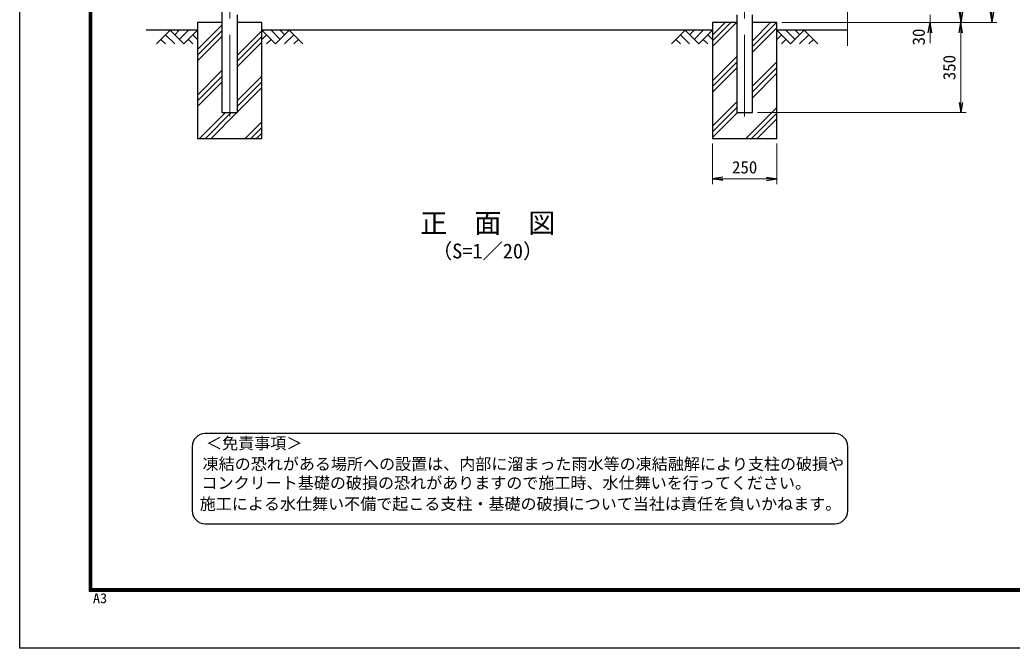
# Model space of a CAD drawing. Units: millimetres, scale not verified. Extents: x -4200 to 4200, y -2970 to 2970.
# Drawn here: x -4200 to -346, y -2970 to -529 of the extents above; entities that cross this region are included whole.
import ezdxf
from ezdxf.enums import TextEntityAlignment as Align

# ---------------------------------------------------------------- set-up
doc = ezdxf.new("R2010")
doc.units = ezdxf.units.MM
doc.header["$LTSCALE"] = 10
doc.linetypes.add('USER1', pattern=[50.8, 31.75, -6.35, 6.35, -6.35])
for name, color, linetype, lineweight in [('0-0_D-STR1', 1, 'Continuous', 25), ('0-2_D-BMK', 2, 'USER1', 13), ('0-3_D-STR-DIM', 7, 'Continuous', 13), ('0-6_D-DCR-HCH', 7, 'Continuous', 13), ('0-7_D-STR4', 7, 'Continuous', 25), ('0-8_D-BGD', 7, 'Continuous', 25), ('0-A_D-TTL-TXT', 7, 'Continuous', 25), ('0-C_D-TTL', 7, 'Continuous', 25)]:
    doc.layers.add(name, color=color, linetype=linetype, lineweight=lineweight)
doc.layers.add('0-4_0', color=7, linetype='Continuous')
doc.styles.add('ＭＳ ゴシック', font='')
doc.styles.get('ＭＳ ゴシック').set_extended_font_data('MS Gothic')

# ---------------------------------------------------------------- blocks, each defined once
blk = doc.blocks.new('_Open')
at = {"layer": '0-4_0'}
blk.add_line((-10, 1.667), (0, 0), dxfattribs=at)
blk.add_lwpolyline([(-10, -1.667), (0, 0), (-10, 0)], dxfattribs=at)

msp = doc.modelspace()

# ---------------------------------------------------------------- linework, layer by layer
at = {"layer": '0-0_D-STR1'}
for points in [[(-3414.9, 1935.25), (-3414.9, -889.77), (-3354.4, -889.77), (-3354.4, -509.77)], [(-1414.9, -509.77), (-1414.9, -889.77), (-1354.4, -889.77), (-1354.4, -509.77)]]:
    msp.add_lwpolyline(points, dxfattribs=at)
at = {"layer": '0-2_D-BMK'}
for p, q in [((-3384.65, -904.77), (-3384.65, 1945.23)), ((-1384.65, -904.77), (-1384.65, 1945.23))]:
    msp.add_line(p, q, dxfattribs=at)
at = {"layer": '0-3_D-STR-DIM'}
for p, q in [((-984.65, 449.58), (-984.65, -629.77)), ((-664.65, -509.77), (-664.65, -539.77)), ((-1239.65, -539.77), (-644.65, -539.77)), ((-1239.65, -539.77), (-404.65, -539.77)), ((-1239.65, -539.77), (-524.65, -539.77)), ((-1239.65, -539.77), (-524.65, -539.77)), ((-664.65, -579.77), (-664.65, -619.77)), ((-544.65, -579.77), (-544.65, -849.77)), ((-1334.4, -889.77), (-524.65, -889.77)), ((-1509.65, -1009.77), (-1509.65, -1167.09)), ((-1259.65, -1009.77), (-1259.65, -1167.09)), ((-1469.65, -1147.09), (-1299.65, -1147.09))]:
    msp.add_line(p, q, dxfattribs=at)
at = {"layer": '0-6_D-DCR-HCH'}
for p, q in [((-3616.08, -569.77), (-3669.29, -622.99)), ((-3616.08, -569.77), (-3562.87, -622.99)), ((-3598.34, -587.51), (-3580.6, -569.77)), ((-3580.6, -605.25), (-3545.13, -569.77)), ((-3562.87, -622.99), (-3509.65, -569.77)), ((-3509.65, -644.56), (-3414.9, -549.81)), ((-3509.65, -666.66), (-3414.9, -571.91)), ((-3354.4, -666.09), (-3259.65, -571.34)), ((-3206.44, -622.99), (-3259.65, -569.77)), ((-3188.7, -605.25), (-3224.18, -569.77)), ((-3153.23, -569.77), (-3206.44, -622.99)), ((-3170.87, -587.6), (-3188.7, -569.77)), ((-3153.23, -569.77), (-3100.02, -622.99)), ((-1616.08, -569.77), (-1669.29, -622.99)), ((-1616.08, -569.77), (-1562.87, -622.99)), ((-1598.34, -587.51), (-1580.6, -569.77)), ((-1580.6, -605.25), (-1545.13, -569.77)), ((-1562.87, -622.99), (-1509.65, -569.77)), ((-1509.65, -633.3), (-1416.13, -539.77)), ((-1509.65, -611.2), (-1438.22, -539.77)), ((-1509.65, -589.11), (-1460.32, -539.77)), ((-1354.4, -632.73), (-1261.45, -539.77)), ((-1354.4, -610.63), (-1283.54, -539.77)), ((-1354.4, -654.83), (-1259.65, -560.08)), ((-1206.44, -622.99), (-1259.65, -569.77)), ((-1188.7, -605.25), (-1224.18, -569.77)), ((-1153.23, -569.77), (-1206.44, -622.99)), ((-1170.87, -587.6), (-1188.7, -569.77)), ((-1153.23, -569.77), (-1100.02, -622.99)), ((-3651.55, -605.25), (-3633.73, -622.99)), ((-3633.82, -587.51), (-3598.18, -622.99)), ((-3545.13, -605.25), (-3527.31, -622.99)), ((-3527.39, -587.51), (-3509.65, -605.17)), ((-3509.65, -688.76), (-3414.9, -594.01)), ((-3354.4, -688.19), (-3259.65, -593.44)), ((-3354.4, -710.28), (-3259.65, -615.53)), ((-3241.92, -587.51), (-3259.65, -605.17)), ((-3224.18, -605.25), (-3242, -622.99)), ((-3135.49, -587.51), (-3171.13, -622.99)), ((-3117.76, -605.25), (-3135.57, -622.99)), ((-1651.55, -605.25), (-1633.73, -622.99)), ((-1633.82, -587.51), (-1598.18, -622.99)), ((-1545.13, -605.25), (-1527.31, -622.99)), ((-1527.39, -587.51), (-1509.65, -605.17)), ((-1241.92, -587.51), (-1259.65, -605.17)), ((-1224.18, -605.25), (-1242, -622.99)), ((-1135.49, -587.51), (-1171.13, -622.99)), ((-1117.76, -605.25), (-1135.57, -622.99)), ((-1509.65, -765.88), (-1414.9, -671.13)), ((-1509.65, -787.98), (-1414.9, -693.23)), ((-1354.4, -787.41), (-1259.65, -692.66)), ((-3509.65, -821.34), (-3414.9, -726.59)), ((-1509.65, -810.08), (-1414.9, -715.33)), ((-1354.4, -809.51), (-1259.65, -714.76)), ((-3509.65, -843.44), (-3414.9, -748.69)), ((-3509.65, -865.53), (-3414.9, -770.78)), ((-3354.4, -842.87), (-3259.65, -748.12)), ((-3354.4, -864.96), (-3259.65, -770.21)), ((-1354.4, -831.6), (-1259.65, -736.85)), ((-3354.4, -887.06), (-3259.65, -792.31)), ((-1509.65, -942.66), (-1414.9, -847.91)), ((-1509.65, -964.76), (-1414.9, -870.01)), ((-1379.99, -989.77), (-1259.65, -869.44)), ((-3501.31, -989.77), (-3401.31, -889.77)), ((-3479.21, -989.77), (-3379.21, -889.77)), ((-3457.12, -989.77), (-3357.12, -889.77)), ((-3324.53, -989.77), (-3259.65, -924.89)), ((-1509.65, -986.85), (-1412.57, -889.77)), ((-1357.89, -989.77), (-1259.65, -891.53)), ((-1335.8, -989.77), (-1259.65, -913.63)), ((-3302.44, -989.77), (-3259.65, -946.99)), ((-3280.34, -989.77), (-3259.65, -969.09))]:
    msp.add_line(p, q, dxfattribs=at)
at = {"layer": '0-7_D-STR4'}
for p, q in [((-3414.9, -539.77), (-3509.65, -539.77)), ((-3259.65, -539.77), (-3354.4, -539.77)), ((-1259.65, -539.77), (-1354.4, -539.77))]:
    msp.add_line(p, q, dxfattribs=at)
for points in [[(-3509.65, -539.77), (-3509.65, -989.77), (-3259.65, -989.77), (-3259.65, -539.77)], [(-1414.9, -539.77), (-1509.65, -539.77), (-1509.65, -989.77), (-1259.65, -989.77), (-1259.65, -539.77)]]:
    msp.add_lwpolyline(points, dxfattribs=at)
at = {"layer": '0-8_D-BGD'}
for p, q in [((-3509.65, -569.77), (-3709.65, -569.77)), ((-1509.65, -569.77), (-3259.65, -569.77)), ((-984.65, -569.77), (-1259.65, -569.77))]:
    msp.add_line(p, q, dxfattribs=at)
at = {"layer": '0-A_D-TTL-TXT', "color": 2}
for p, q in [((-1034.39, -2136.3), (-3479.94, -2136.3)), ((-3529.94, -2186.3), (-3529.94, -2436.3)), ((-984.39, -2436.3), (-984.39, -2186.3)), ((-3479.94, -2486.3), (-1034.39, -2486.3))]:
    msp.add_line(p, q, dxfattribs=at)
for centre, start, end in [((-3479.94, -2186.3), 90, 180), ((-1034.39, -2186.3), 0, 90), ((-3479.94, -2436.3), 180, 270), ((-1034.39, -2436.3), 270, 0)]:
    msp.add_arc(centre, 50, start, end, dxfattribs=at)
at = {"layer": '0-C_D-TTL', "color": 2}
msp.add_lwpolyline([(-4199.68, 2970.23), (4200.32, 2970.23), (4200.32, -2969.77), (-4199.68, -2969.77)], close=True, dxfattribs=at)
at = {"layer": '0-C_D-TTL'}
for points in [[(-3929.68, 2750.23), (3930.32, 2750.23), (3930.32, -2749.77), (-3929.68, -2749.77)], [(-3927.18, 2747.73), (3927.82, 2747.73), (3927.82, -2747.27), (-3927.18, -2747.27)], [(-3924.68, 2745.23), (3925.32, 2745.23), (3925.32, -2744.77), (-3924.68, -2744.77)], [(-3922.18, 2742.73), (3922.82, 2742.73), (3922.82, -2742.27), (-3922.18, -2742.27)], [(-3919.68, 2740.23), (3920.32, 2740.23), (3920.32, -2739.77), (-3919.68, -2739.77)]]:
    msp.add_lwpolyline(points, close=True, dxfattribs=at)

# ---------------------------------------------------------------- block references
at = {"layer": '0-3_D-STR-DIM', "xscale": 4, "yscale": 4}
for p, rotation in [((-544.65, -539.77), 270), ((-424.65, -539.77), 270), ((-664.65, -539.77), 90), ((-544.65, -539.77), 90), ((-544.65, -889.77), 270), ((-1509.65, -1147.09), 180)]:
    msp.add_blockref('_Open', p, dxfattribs=dict(at, rotation=rotation))
msp.add_blockref('_Open', (-1259.65, -1147.09), dxfattribs=at)

# ---------------------------------------------------------------- texts
at = {"layer": '0-3_D-STR-DIM', "style": 'ＭＳ ゴシック'}
for s, p in [('30', (-670.26, -628.66)), ('350', (-551.4, -763.65))]:
    msp.add_text(s, height=48.09, rotation=90, dxfattribs=at).set_placement(p, align=Align.BOTTOM_LEFT)
msp.add_text('250', height=48.09, dxfattribs=at).set_placement((-1433.65, -1140.34), align=Align.BOTTOM_LEFT)
at = {"layer": '0-A_D-TTL-TXT', "style": 'ＭＳ ゴシック'}
for s, height, p in [('正\u3000面\u3000図', 76.98, (-2644.55, -1380.17)), ('（S=1／20）', 57.7, (-2599.07, -1473.36)), ('＜免責事項＞ \u3000\u3000', 45.67, (-3476.23, -2210.48)), ('凍結の恐れがある場所への設置は、内部に溜まった雨水等の凍結融解により支柱の破損や', 45.67, (-3489.76, -2290.97)), ('コンクリート基礎の破損の恐れがありますので施工時、水仕舞いを行ってください。', 45.67, (-3493.87, -2364.4)), ('施工による水仕舞い不備で起こる支柱・基礎の破損について当社は責任を負いかねます。 ', 45.67, (-3500.86, -2445.89))]:
    msp.add_text(s, height=height, dxfattribs=at).set_placement(p, align=Align.BOTTOM_LEFT)
at = {"layer": '0-C_D-TTL', "style": 'ＭＳ ゴシック', "width": 1.05}
msp.add_text('A3', height=38.49, dxfattribs=at).set_placement((-3915.77, -2806.58), align=Align.BOTTOM_LEFT)

doc.saveas('drawing.dxf')
